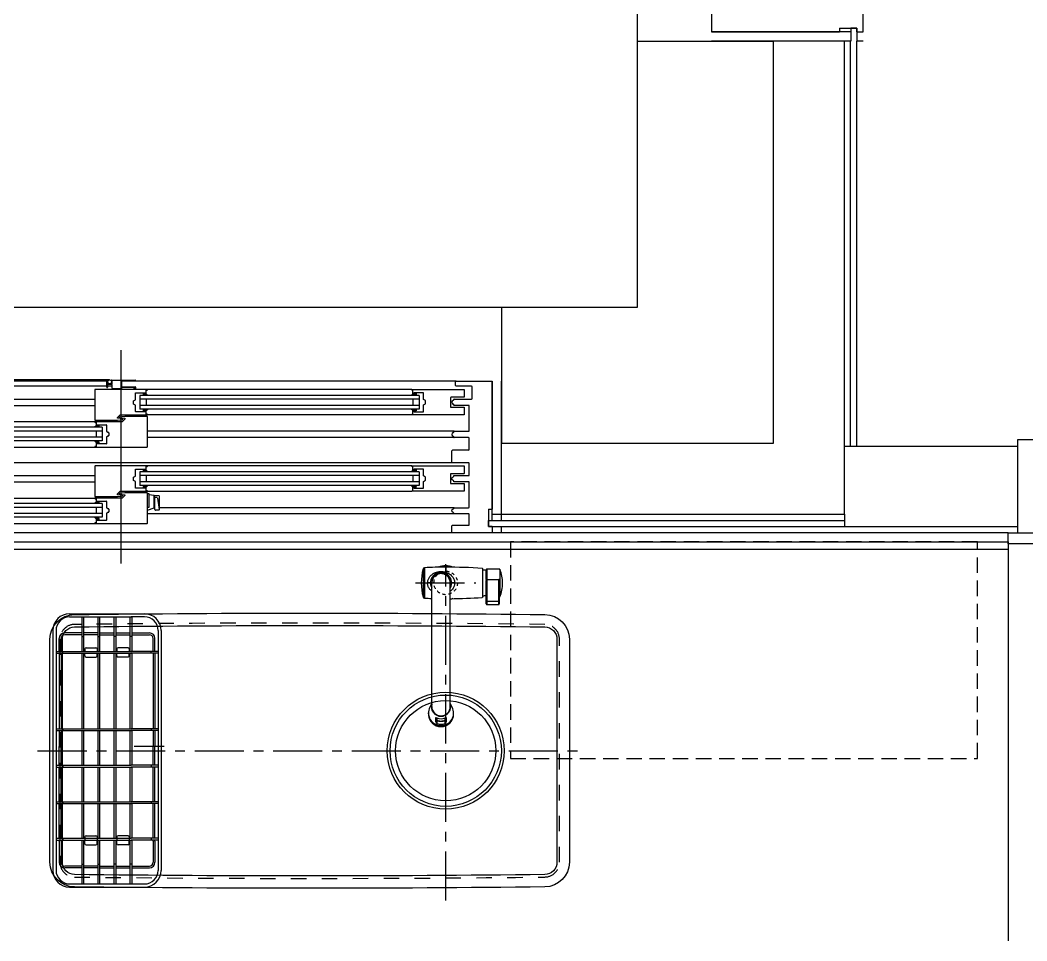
# Model space of a CAD drawing. Header units: millimetres. Extents: x -33000 to 294000, y 0 to 42408.
# Drawn here: x 97012 to 98640, y 19299 to 20788 of the extents above; entities that cross this region are included whole.
import ezdxf

# ---------------------------------------------------------------- set-up
doc = ezdxf.new("R2010")
doc.units = ezdxf.units.MM
doc.header["$LTSCALE"] = 50
for name, pattern in [('( Hidden )', [0.375, 0.25, -0.125]), ('CENTER', [50.8, 31.75, -6.35, 6.35, -6.35]), ('HIDDEN', [2, 1, -1])]:
    doc.linetypes.add(name, pattern=pattern)
doc.layers.add('arch', color=8, linetype='Continuous')

msp = doc.modelspace()

# ---------------------------------------------------------------- linework, layer by layer
at = {"layer": 'arch'}
for p, q in [((98010, 20754), (98010, 21654)), ((98130, 20827), (98130, 20769)), ((98375, 20769), (98375, 20833)), ((98355.5, 20769), (98130, 20769)), ((98130, 20769), (98337, 20769)), ((98337, 20775), (98337, 20769)), ((98337, 20775), (98365, 20775)), ((98355.5, 20775), (98355.5, 20754)), ((98365, 20775), (98355.5, 20775)), ((98365, 20775), (98365, 20754)), ((98365, 20769), (98365, 20775)), ((98365, 20769), (98375, 20769)), ((98010, 20324), (98010, 20754)), ((98010, 20754), (98230, 20754)), ((98355.5, 20754), (98130, 20754)), ((98230, 20104), (98230, 20754)), ((98345, 19989), (98345, 20754)), ((98355, 20099), (98355, 20754)), ((98365, 20099), (98365, 20754)), ((98375, 20754), (98365, 20754)), ((96560, 20324), (97790, 20324)), ((97790, 20324), (98010, 20324)), ((97790, 20324), (97790, 20104)), ((97175, 19909), (97175, 20254)), ((97156.5, 20206), (96653, 20206)), ((97151.9, 20204), (96657.5, 20204)), ((97151.9, 20196), (96657.5, 20196)), ((97151.9, 20194.4), (97151.9, 20204.9)), ((97152.9, 20205.9), (97153.4, 20205.9)), ((97153.4, 20204.9), (97152.9, 20204.9)), ((97152.9, 20204.9), (97152.9, 20200.4)), ((97152.9, 20198.4), (97152.9, 20194.4)), ((97160.4, 20196), (97152.9, 20196)), ((97153.4, 20199.9), (97159.9, 20199.9)), ((97159.9, 20198.9), (97153.4, 20198.9)), ((97159.4, 20205.9), (97197.9, 20205.9)), ((97160.4, 20204.9), (97159.4, 20204.9)), ((97160.4, 20200.4), (97160.4, 20204.9)), ((97160.4, 20192.9), (97160.4, 20198.4)), ((97174.9, 20191.9), (97161.4, 20191.9)), ((97175.4, 20204.4), (97175.4, 20195.4)), ((97717, 20204), (97175.4, 20204)), ((97175.4, 20193.4), (97175.4, 20192.4)), ((97197.9, 20204.9), (97175.9, 20204.9)), ((97175.9, 20194.9), (97197.9, 20194.9)), ((97197.4, 20193.9), (97175.9, 20193.9)), ((97195.9, 20191.9), (97195.9, 20192.7)), ((97195.9, 20192.7), (97197.4, 20192.7)), ((97197.9, 20191.9), (97195.9, 20191.9)), ((97197.4, 20192.7), (97197.4, 20193.9)), ((97198.4, 20194.4), (97198.4, 20192.4)), ((97716, 20197), (97716, 20203)), ((97717, 20204), (97775, 20204)), ((97742, 20196), (97717, 20196)), ((97743, 20176), (97743, 20195)), ((97775, 19978.5), (97775, 20204)), ((97775, 20204), (97775, 19997)), ((97790, 19978.5), (97790, 20204)), ((96636.5, 20175), (97132.5, 20175)), ((97205.5, 20181), (97205.5, 20159)), ((97657, 20181), (97205.5, 20181)), ((97657, 20175), (97205.5, 20175)), ((97215.5, 20183.5), (97218.1, 20181)), ((97215.5, 20175), (97215.5, 20165)), ((97645.5, 20190.5), (97217, 20190.5)), ((97647, 20183.5), (97644.4, 20181)), ((97647, 20175), (97647, 20165)), ((97657, 20181), (97657, 20159)), ((97713.5, 20175), (97742, 20175)), ((96636.5, 20165), (97132.5, 20165)), ((97657, 20165), (97205.5, 20165)), ((97657, 20159), (97205.5, 20159)), ((97215.5, 20156.4), (97218.1, 20159)), ((97647, 20156.4), (97644.4, 20159)), ((97713, 20173.8), (97713, 20174.5)), ((97713, 20165.5), (97713, 20166.1)), ((97737, 20165), (97713.5, 20165)), ((97738, 20124), (97738, 20164)), ((97172, 20145.5), (97172, 20145.4)), ((97181, 20147), (97172.4, 20146)), ((97172.4, 20144.9), (97181, 20144)), ((97181, 20142.5), (97176.6, 20138.5)), ((97217, 20147), (97181, 20147)), ((97181, 20144), (97181, 20142.5)), ((97645.5, 20149.5), (97217, 20149.5)), ((97217.5, 20098), (97217.5, 20146.5)), ((97144.5, 20129.5), (96696.3, 20129.5)), ((97133, 20138.5), (96704.5, 20138.5)), ((97134.5, 20132), (97131.9, 20129.5)), ((97176.6, 20138.5), (97133, 20138.5)), ((97133, 20137.5), (97134.5, 20137.5)), ((97134.5, 20137.5), (97134.5, 20131)), ((97135, 20130.5), (97139.5, 20130.5)), ((97136, 20132.5), (97136, 20133.5)), ((97136, 20133.5), (97151, 20133.5)), ((97139.5, 20132), (97136.5, 20132)), ((97139.5, 20130.5), (97139.5, 20132)), ((97144.5, 20129.5), (97144.5, 20107.5)), ((97151.5, 20133), (97151.5, 20123.2)), ((97144.5, 20123.5), (96696.3, 20123.5)), ((97144.5, 20113.5), (96696.3, 20113.5)), ((97134.5, 20123.5), (97134.5, 20113.5)), ((97151.5, 20113.7), (97151.5, 20103)), ((97151.8, 20122.8), (97154.7, 20121.1)), ((97154.7, 20115.8), (97151.8, 20114.1)), ((97155, 20120.7), (97155, 20116.2)), ((97713.5, 20123), (97217.5, 20123)), ((97713.5, 20113), (97217.5, 20113)), ((97713, 20121.8), (97713, 20122.5)), ((97713, 20113.5), (97713, 20114.1)), ((97713.5, 20123), (97737, 20123)), ((97737, 20113), (97713.5, 20113)), ((97738, 20093.5), (97738, 20112)), ((97144.5, 20107.5), (96696.3, 20107.5)), ((96704.5, 20097.5), (97133, 20097.5)), ((97134.5, 20104.9), (97131.9, 20107.5)), ((97134.5, 20098.5), (97133, 20098.5)), ((97133, 20097.5), (97217, 20097.5)), ((97134.5, 20105), (97134.5, 20098.5)), ((97139.5, 20105.5), (97135, 20105.5)), ((97136, 20102.5), (97136, 20103.5)), ((97151, 20102.5), (97136, 20102.5)), ((97136.5, 20104), (97139.5, 20104)), ((97139.5, 20104), (97139.5, 20105.5)), ((97790, 20104), (98230, 20104)), ((98345, 20099), (98625, 20099)), ((98625, 20099), (98625, 19969)), ((97737, 20092.5), (97711, 20092.5)), ((97711, 20072), (96639, 20072)), ((97645.5, 20067), (97217, 20067)), ((96636.5, 20051.5), (97132.5, 20051.5)), ((97205.5, 20057.5), (97205.5, 20035.5)), ((97657, 20057.5), (97205.5, 20057.5)), ((97657, 20051.5), (97205.5, 20051.5)), ((97215.5, 20060), (97218.1, 20057.5)), ((97215.5, 20051.5), (97215.5, 20041.5)), ((97647, 20060), (97644.4, 20057.5)), ((97647, 20051.5), (97647, 20041.5)), ((97657, 20057.5), (97657, 20035.5)), ((96636.5, 20041.5), (97132.5, 20041.5)), ((97657, 20041.5), (97205.5, 20041.5)), ((97657, 20035.5), (97205.5, 20035.5)), ((97215.5, 20032.9), (97218.1, 20035.5)), ((97647, 20032.9), (97644.4, 20035.5)), ((97730, 20038), (97730, 20026.5)), ((96704.5, 20015), (97133, 20015)), ((97176.6, 20015), (97133, 20015)), ((97133, 20014), (97134.5, 20014)), ((97134.5, 20014), (97134.5, 20007.5)), ((97172, 20022), (97172, 20021.9)), ((97181, 20023.5), (97172.4, 20022.5)), ((97172.4, 20021.4), (97181, 20020.5)), ((97181, 20019), (97176.6, 20015)), ((97217, 20023.5), (97181, 20023.5)), ((97181, 20020.5), (97181, 20019)), ((97217, 20026), (97645.5, 20026)), ((97217.5, 19974.5), (97217.5, 20023)), ((97236, 20018.7), (97228.4, 20019)), ((97229.7, 20016.7), (97229.7, 20018.9)), ((97229.7, 19996.6), (97229.7, 20016.7)), ((97229.7, 20016.7), (97232, 20016.7)), ((97233.9, 20015.1), (97236.8, 19996.7)), ((97236.9, 19996.6), (97236.9, 20017.7)), ((97144.5, 20006), (96696.3, 20006)), ((97144.5, 20000), (96696.3, 20000)), ((97134.5, 20008.5), (97131.9, 20006)), ((97134.5, 20000), (97134.5, 19990)), ((97135, 20007), (97139.5, 20007)), ((97136, 20009), (97136, 20010)), ((97136, 20010), (97151, 20010)), ((97139.5, 20008.5), (97136.5, 20008.5)), ((97139.5, 20007), (97139.5, 20008.5)), ((97144.5, 20006), (97144.5, 19984)), ((97151.5, 20009.5), (97151.5, 19999.7)), ((97151.8, 19999.3), (97154.7, 19997.6)), ((97155, 19997.2), (97155, 19992.7)), ((97228.4, 19999.5), (97229.7, 19999.5)), ((97235.9, 19995.6), (97230.7, 19995.6)), ((97713.5, 19999.5), (97236.9, 19999.5)), ((97769, 19997), (97775, 19997)), ((97769, 19997), (97769, 19969)), ((97144.5, 19990), (96696.3, 19990)), ((97144.5, 19984), (96696.3, 19984)), ((97134.5, 19981.4), (97131.9, 19984)), ((97134.5, 19981.5), (97134.5, 19975)), ((97139.5, 19982), (97135, 19982)), ((97136, 19979), (97136, 19980)), ((97136.5, 19980.5), (97139.5, 19980.5)), ((97139.5, 19980.5), (97139.5, 19982)), ((97151.5, 19990.2), (97151.5, 19979.5)), ((97154.7, 19992.3), (97151.8, 19990.6)), ((97713.5, 19989.5), (97217.5, 19989.5)), ((97775, 19989), (98345, 19989)), ((98345, 19989), (98345, 19969)), ((96704.5, 19974), (97133, 19974)), ((97134.5, 19975), (97133, 19975)), ((97133, 19974), (97217, 19974)), ((97151, 19979), (97136, 19979)), ((97710, 19960), (97710, 19970)), ((97711, 19971), (97737, 19971)), ((97769, 19978.5), (97790, 19978.5)), ((97769, 19969), (97769, 19978.5)), ((97769, 19969), (97790, 19969)), ((97775, 19969), (97769, 19969)), ((97775, 19969), (97775, 19959)), ((97790, 19979), (98345, 19979)), ((97790, 19969), (98345, 19969)), ((97790, 19959), (97790, 19969)), ((98345, 19969), (98625, 19969)), ((98610, 19959), (95810, 19959)), ((97711, 19959), (96639, 19959)), ((97775, 19959), (97711, 19959)), ((98610, 19944), (98610, 19959)), ((95810, 19944), (98610, 19944)), ((95822.1, 19944), (98610, 19944)), ((98610, 19932), (95822.1, 19932)), ((98610, 19944), (98610, 19932)), ((98610, 19944), (98610, 19299)), ((97091.8, 19828), (97191.3, 19828)), ((97091.8, 19823), (97191.3, 19823)), ((97096.4, 19828), (97212.8, 19828)), ((97111.8, 19767), (97111.8, 19823)), ((97114.8, 19767), (97114.8, 19823)), ((97137.8, 19767), (97137.8, 19823)), ((97140.8, 19767), (97140.8, 19823)), ((97163.8, 19767), (97163.8, 19823)), ((97166.8, 19767), (97166.8, 19823)), ((97189.8, 19767), (97189.8, 19823)), ((97212.8, 19823), (97191.3, 19823)), ((97192.8, 19767), (97192.8, 19823)), ((97064.8, 19801), (97064.8, 19413)), ((97069.8, 19801), (97069.8, 19413)), ((97234.8, 19801), (97234.8, 19413)), ((97239.8, 19801), (97239.8, 19413)), ((97074.8, 19767), (97074.8, 19788)), ((97077.8, 19767), (97077.8, 19788)), ((97111.8, 19797), (97083.8, 19797)), ((97111.8, 19794), (97083.8, 19794)), ((97111.8, 19791), (97114.8, 19791)), ((97137.8, 19797), (97114.8, 19797)), ((97137.8, 19794), (97114.8, 19794)), ((97137.8, 19791), (97140.8, 19791)), ((97140.8, 19797), (97163.8, 19797)), ((97140.8, 19794), (97163.8, 19794)), ((97166.8, 19791), (97163.8, 19791)), ((97166.8, 19797), (97189.8, 19797)), ((97166.8, 19794), (97189.8, 19794)), ((97192.8, 19791), (97189.8, 19791)), ((97192.8, 19797), (97220.8, 19797)), ((97192.8, 19794), (97220.8, 19794)), ((97226.8, 19767), (97226.8, 19788)), ((97229.8, 19767), (97229.8, 19788)), ((97116.3, 19771), (97116.3, 19767)), ((97118.3, 19773), (97134.3, 19773)), ((97136.3, 19771), (97136.3, 19767)), ((97168.3, 19771), (97168.3, 19767)), ((97186.3, 19773), (97170.3, 19773)), ((97188.3, 19771), (97188.3, 19767)), ((97069.8, 19767), (97191.3, 19767)), ((97069.8, 19764), (97191.3, 19764)), ((97074.8, 19764), (97074.8, 19642)), ((97077.8, 19764), (97077.8, 19642)), ((97080.8, 19764), (97080.8, 19767)), ((97111.8, 19642), (97111.8, 19764)), ((97114.8, 19642), (97114.8, 19764)), ((97116.3, 19760), (97116.3, 19764)), ((97118.3, 19758), (97134.3, 19758)), ((97136.3, 19760), (97136.3, 19764)), ((97137.8, 19642), (97137.8, 19764)), ((97140.8, 19642), (97140.8, 19764)), ((97163.8, 19642), (97163.8, 19764)), ((97166.8, 19642), (97166.8, 19764)), ((97168.3, 19760), (97168.3, 19764)), ((97186.3, 19758), (97170.3, 19758)), ((97188.3, 19760), (97188.3, 19764)), ((97189.8, 19642), (97189.8, 19764)), ((97234.8, 19767), (97191.3, 19767)), ((97234.8, 19764), (97191.3, 19764)), ((97192.8, 19642), (97192.8, 19764)), ((97223.8, 19764), (97223.8, 19767)), ((97226.8, 19764), (97226.8, 19642)), ((97229.8, 19764), (97229.8, 19642)), ((97069.8, 19642), (97191.3, 19642)), ((97069.8, 19639), (97191.3, 19639)), ((97074.8, 19639), (97074.8, 19613.5)), ((97077.8, 19639), (97077.8, 19613.5)), ((97080.8, 19642), (97080.8, 19639)), ((97111.8, 19583), (97111.8, 19639)), ((97114.8, 19583), (97114.8, 19639)), ((97137.8, 19583), (97137.8, 19639)), ((97140.8, 19583), (97140.8, 19639)), ((97163.8, 19583), (97163.8, 19639)), ((97166.8, 19583), (97166.8, 19639)), ((97189.8, 19583), (97189.8, 19639)), ((97234.8, 19642), (97191.3, 19642)), ((97234.8, 19639), (97191.3, 19639)), ((97192.8, 19583), (97192.8, 19639)), ((97223.8, 19642), (97223.8, 19639)), ((97226.8, 19639), (97226.8, 19613.5)), ((97229.8, 19639), (97229.8, 19613.5)), ((97074.8, 19583), (97074.8, 19613.5)), ((97077.8, 19583), (97077.8, 19613.5)), ((97244.4, 19613.5), (97195.9, 19613.5)), ((97226.8, 19583), (97226.8, 19613.5)), ((97229.8, 19583), (97229.8, 19613.5)), ((97069.8, 19583), (97191.3, 19583)), ((97069.8, 19580), (97191.3, 19580)), ((97074.8, 19524), (97074.8, 19580)), ((97077.8, 19524), (97077.8, 19580)), ((97080.8, 19583), (97080.8, 19580)), ((97111.8, 19524), (97111.8, 19580)), ((97114.8, 19524), (97114.8, 19580)), ((97137.8, 19524), (97137.8, 19580)), ((97140.8, 19524), (97140.8, 19580)), ((97163.8, 19524), (97163.8, 19580)), ((97166.8, 19524), (97166.8, 19580)), ((97189.8, 19524), (97189.8, 19580)), ((97234.8, 19583), (97191.3, 19583)), ((97234.8, 19580), (97191.3, 19580)), ((97192.8, 19524), (97192.8, 19580)), ((97223.8, 19583), (97223.8, 19580)), ((97226.8, 19524), (97226.8, 19580)), ((97229.8, 19524), (97229.8, 19580)), ((97069.8, 19524), (97191.3, 19524)), ((97080.8, 19524), (97080.8, 19521)), ((97234.8, 19524), (97191.3, 19524)), ((97223.8, 19524), (97223.8, 19521)), ((97069.8, 19521), (97191.3, 19521)), ((97074.8, 19465), (97074.8, 19521)), ((97077.8, 19465), (97077.8, 19521)), ((97111.8, 19465), (97111.8, 19521)), ((97114.8, 19465), (97114.8, 19521)), ((97137.8, 19465), (97137.8, 19521)), ((97140.8, 19465), (97140.8, 19521)), ((97163.8, 19465), (97163.8, 19521)), ((97166.8, 19465), (97166.8, 19521)), ((97189.8, 19465), (97189.8, 19521)), ((97234.8, 19521), (97191.3, 19521)), ((97192.8, 19465), (97192.8, 19521)), ((97226.8, 19465), (97226.8, 19521)), ((97229.8, 19465), (97229.8, 19521)), ((97069.8, 19465), (97191.3, 19465)), ((97069.8, 19462), (97191.3, 19462)), ((97074.8, 19460), (97074.8, 19462)), ((97074.8, 19460), (97074.8, 19426)), ((97077.8, 19460), (97077.8, 19462)), ((97077.8, 19460), (97077.8, 19426)), ((97080.8, 19465), (97080.8, 19462)), ((97111.8, 19391), (97111.8, 19462)), ((97114.8, 19391), (97114.8, 19462)), ((97116.3, 19467), (97116.3, 19463)), ((97116.3, 19456), (97116.3, 19460)), ((97118.3, 19469), (97134.3, 19469)), ((97136.3, 19467), (97136.3, 19463)), ((97136.3, 19456), (97136.3, 19460)), ((97137.8, 19391), (97137.8, 19462)), ((97140.8, 19391), (97140.8, 19462)), ((97163.8, 19391), (97163.8, 19462)), ((97166.8, 19391), (97166.8, 19462)), ((97168.3, 19467), (97168.3, 19463)), ((97168.3, 19456), (97168.3, 19460)), ((97186.3, 19469), (97170.3, 19469)), ((97188.3, 19467), (97188.3, 19463)), ((97188.3, 19456), (97188.3, 19460)), ((97189.8, 19391), (97189.8, 19462)), ((97234.8, 19465), (97191.3, 19465)), ((97234.8, 19462), (97191.3, 19462)), ((97192.8, 19391), (97192.8, 19462)), ((97223.8, 19465), (97223.8, 19462)), ((97226.8, 19460), (97226.8, 19462)), ((97226.8, 19460), (97226.8, 19426)), ((97229.8, 19460), (97229.8, 19462)), ((97229.8, 19460), (97229.8, 19426)), ((97118.3, 19454), (97134.3, 19454)), ((97186.3, 19454), (97170.3, 19454)), ((97111.8, 19420), (97083.8, 19420)), ((97111.8, 19417), (97083.8, 19417)), ((97111.8, 19423), (97114.8, 19423)), ((97137.8, 19420), (97114.8, 19420)), ((97137.8, 19417), (97114.8, 19417)), ((97137.8, 19423), (97140.8, 19423)), ((97140.8, 19420), (97163.8, 19420)), ((97140.8, 19417), (97163.8, 19417)), ((97166.8, 19423), (97163.8, 19423)), ((97166.8, 19420), (97189.8, 19420)), ((97166.8, 19417), (97189.8, 19417)), ((97192.8, 19423), (97189.8, 19423)), ((97192.8, 19420), (97220.8, 19420)), ((97192.8, 19417), (97220.8, 19417)), ((97091.8, 19391), (97212.8, 19391)), ((97091.8, 19386), (97212.8, 19386))]:
    msp.add_line(p, q, dxfattribs=at)
at = {"layer": 'arch', "linetype": '( Hidden )', "ltscale": 2}
for p, q in [((97804.7, 19944), (97804.7, 19594)), ((98560, 19944), (97804.7, 19944)), ((98560, 19594), (98560, 19944)), ((97804.7, 19594), (98560, 19594))]:
    msp.add_line(p, q, dxfattribs=at)
at = {"layer": 'arch', "ltscale": 1.5}
for p, q in [((97663.4, 19900.6), (97663.4, 19877.5)), ((97665.7, 19902.4), (97665.7, 19853.2)), ((97688, 19904.3), (97688.6, 19904)), ((97700, 19903.3), (97700, 19895.2)), ((97759.3, 19901.4), (97759.3, 19877.5)), ((97765.7, 19883.3), (97765.7, 19899.1)), ((97787.7, 19900.1), (97766.7, 19900.1)), ((97766.7, 19900.1), (97766.7, 19883.6)), ((97787.7, 19900.1), (97787.7, 19881.7)), ((97703.1, 19888.5), (97700, 19890.9)), ((97765.7, 19883.3), (97765.7, 19881.8)), ((97765.7, 19847.8), (97765.7, 19881.8)), ((97766.7, 19883.6), (97766.7, 19882.8)), ((97766.7, 19883.6), (97785.7, 19883.6)), ((97766.7, 19882.8), (97766.7, 19847.8)), ((97785.7, 19882.8), (97766.7, 19882.8)), ((97785.7, 19883.6), (97785.7, 19882.8)), ((97785.7, 19847.8), (97785.7, 19882.8)), ((97786.7, 19881.8), (97786.7, 19847.8)), ((97787.7, 19881.7), (97787.7, 19874)), ((97663.4, 19877.5), (97663.4, 19855.1)), ((97759.3, 19877.5), (97759.3, 19854.3)), ((97787.7, 19874), (97787.7, 19855.6)), ((97786.7, 19855.6), (97787.7, 19855.6)), ((97765.7, 19843.8), (97765.7, 19847.8)), ((97766.7, 19847.8), (97765.7, 19847.8)), ((97785.7, 19847.8), (97766.7, 19847.8)), ((97766.7, 19847.8), (97766.7, 19842.8)), ((97766.7, 19842.8), (97785.7, 19842.8)), ((97786.7, 19847.8), (97785.7, 19847.8)), ((97785.7, 19842.8), (97785.7, 19847.8)), ((97786.7, 19847.8), (97786.7, 19843.8)), ((97677.5, 19682.6), (97674.4, 19676.8)), ((97710.6, 19676.8), (97707.5, 19682.6)), ((97672, 19666.1), (97672.1, 19667.5)), ((97684.3, 19653), (97684.3, 19659.9)), ((97684.9, 19655.4), (97685.2, 19655.2)), ((97685, 19653.5), (97685, 19659.9)), ((97685.3, 19651), (97685, 19659.8)), ((97685.3, 19655.1), (97685.2, 19659.7)), ((97685.3, 19655.1), (97685.3, 19651)), ((97685.7, 19654.7), (97685.7, 19650.6)), ((97686.3, 19655), (97686.2, 19659.3)), ((97698.8, 19659.3), (97698.7, 19655)), ((97699.3, 19650.6), (97699.3, 19654.7)), ((97699.7, 19651), (97700, 19659.8)), ((97699.7, 19655.1), (97699.8, 19659.7)), ((97699.7, 19651), (97699.7, 19655.1)), ((97699.8, 19655.2), (97700, 19655.4)), ((97700.1, 19657.6), (97699.9, 19657.5)), ((97700, 19659.8), (97700, 19653.5)), ((97700.7, 19659.9), (97700.7, 19653)), ((97684.2, 19652.9), (97685.3, 19652.4))]:
    msp.add_line(p, q, dxfattribs=at)
at = {"layer": 'arch', "elevation": 0}
for points in [[(97215.5, 20183), (97215.5, 20189.5), (97217, 20189.5, 1), (97217, 20190.5), (97133, 20190.5, 0.414214), (97132.5, 20190), (97132.5, 20141.5, 0.414214), (97133, 20141), (97169, 20141), (97177.6, 20141.9, 0.382193), (97178, 20142.4), (97178, 20142.5, 0.382131), (97177.6, 20143), (97169, 20144), (97169, 20145.4), (97173.5, 20149.5), (97217, 20149.5, 0.414214), (97217.5, 20150, 0.414214), (97217, 20150.5), (97215.5, 20150.5), (97215.5, 20154), (97215, 20154.5), (97215.5, 20155), (97215.5, 20157, 0.414214), (97215, 20157.5), (97210.5, 20157.5), (97210.5, 20156), (97213.5, 20156, -0.414214), (97214, 20155.5), (97214, 20154.5), (97199, 20154.5, -0.414214), (97198.5, 20155), (97198.5, 20164.7, 0.269143), (97198.2, 20165.1), (97195.3, 20166.8, -0.269143), (97195, 20167.2), (97195, 20171.7, -0.269143), (97195.3, 20172.1), (97198.2, 20173.8, 0.269143), (97198.5, 20174.2), (97198.5, 20185, -0.414214), (97199, 20185.5), (97214, 20185.5), (97214, 20184.5, -0.414214), (97213.5, 20184), (97210.5, 20184), (97210.5, 20182.5), (97215, 20182.5, 0.414214), (97215.5, 20183)], [(97647, 20189.5), (97645.5, 20189.5, -1), (97645.5, 20190.5)], [(97647, 20150.5), (97647, 20157, -0.414214), (97647.5, 20157.5), (97652, 20157.5), (97652, 20156), (97649, 20156, 0.414214), (97648.5, 20155.5), (97648.5, 20154.5), (97663.5, 20154.5, 0.414214), (97664, 20155), (97664, 20165.2, -0.269143), (97664.3, 20165.6), (97667.2, 20167.3, 0.269143), (97667.5, 20167.7), (97667.5, 20172.2, 0.269143), (97667.2, 20172.6), (97664.3, 20174.3, -0.269143), (97664, 20174.7), (97664, 20185, 0.414214), (97663.5, 20185.5), (97648.5, 20185.5), (97648.5, 20184.5, 0.414214), (97649, 20184), (97652, 20184), (97652, 20182.5), (97647.5, 20182.5, -0.414214), (97647, 20183), (97647, 20189.5)], [(97729.5, 20178), (97708.7, 20178, 0.414214), (97707.7, 20177), (97707.7, 20163, 0.414214), (97708.7, 20162), (97729.5, 20162)], [(97729.5, 20190.5, -0.414214), (97730, 20190)], [(97730, 20190), (97730, 20178.5, -0.414214), (97729.5, 20178)], [(97729.5, 20162, -0.414214), (97730, 20161.5), (97730, 20150)], [(97645.5, 20149.5, -0.414214), (97645, 20150, -0.414214), (97645.5, 20150.5), (97647, 20150.5)], [(97730, 20150, -0.414214), (97729.5, 20149.5)], [(97737, 20072), (97711, 20072, -0.414214), (97710, 20073), (97710, 20091.5)], [(97215.5, 20059.5), (97215.5, 20066), (97217, 20066, 1), (97217, 20067), (97133, 20067, 0.414214), (97132.5, 20066.5), (97132.5, 20018, 0.414214), (97133, 20017.5), (97169, 20017.5), (97177.6, 20018.4, 0.382193), (97178, 20018.9), (97178, 20019, 0.382131), (97177.6, 20019.5), (97169, 20020.5), (97169, 20021.9), (97173.5, 20026), (97217, 20026, 0.414214), (97217.5, 20026.5, 0.414214), (97217, 20027), (97215.5, 20027), (97215.5, 20033.5)], [(97215.5, 20033.5, 0.414214), (97215, 20034), (97210.5, 20034), (97210.5, 20032.5), (97213.5, 20032.5, -0.414214), (97214, 20032), (97214, 20031), (97199, 20031, -0.414214), (97198.5, 20031.5), (97198.5, 20041.2, 0.269143), (97198.2, 20041.6), (97195.3, 20043.3, -0.269143), (97195, 20043.7), (97195, 20048.2, -0.269143), (97195.3, 20048.6), (97198.2, 20050.3, 0.269143), (97198.5, 20050.7), (97198.5, 20061.5, -0.414214), (97199, 20062), (97214, 20062), (97214, 20061, -0.414214), (97213.5, 20060.5), (97210.5, 20060.5), (97210.5, 20059), (97215, 20059, 0.414214), (97215.5, 20059.5)], [(97647, 20059.5), (97647, 20066), (97645.5, 20066, -1), (97645.5, 20067)], [(97647, 20027), (97647, 20033.5, -0.414214), (97647.5, 20034), (97652, 20034), (97652, 20032.5), (97649, 20032.5, 0.414214), (97648.5, 20032), (97648.5, 20031), (97663.5, 20031, 0.414214), (97664, 20031.5), (97664, 20041.7, -0.269143), (97664.3, 20042.1), (97667.2, 20043.8, 0.269143), (97667.5, 20044.2), (97667.5, 20048.7, 0.269143), (97667.2, 20049.1), (97664.3, 20050.8, -0.269143), (97664, 20051.2), (97664, 20061.5, 0.414214), (97663.5, 20062), (97648.5, 20062), (97648.5, 20061, 0.414214), (97649, 20060.5), (97652, 20060.5), (97652, 20059), (97647.5, 20059, -0.414214), (97647, 20059.5)], [(97737, 20041.5), (97713.5, 20041.5, -0.414214), (97713, 20042), (97713, 20042.6, 0.341999), (97712.2, 20043.6, -0.774597), (97712.2, 20049.4, 0.341999), (97713, 20050.3), (97713, 20051, -0.414214), (97713.5, 20051.5), (97737, 20051.5, 0.414214), (97738, 20052.5), (97738, 20071, 0.414214), (97737, 20072)], [(97729.5, 20067, -0.414214), (97730, 20066.5)], [(97730, 20066.5), (97730, 20055, -0.414214), (97729.5, 20054.5)], [(97729.5, 20054.5), (97708.7, 20054.5, 0.414214), (97707.7, 20053.5), (97707.7, 20039.5, 0.414214), (97708.7, 20038.5), (97729.5, 20038.5)], [(97729.5, 20038.5, -0.414214), (97730, 20038)], [(97738, 20040.5, 0.414214), (97737, 20041.5)], [(97737, 19999.5, 0.414214), (97738, 20000.5), (97738, 20040.5)], [(97729.5, 20026), (97645.5, 20026, -0.414214), (97645, 20026.5, -0.414214), (97645.5, 20027), (97647, 20027)], [(97730, 20026.5, -0.414214), (97729.5, 20026)], [(97737, 19989.5), (97713.5, 19989.5, -0.414214), (97713, 19990), (97713, 19990.6, 0.341999), (97712.2, 19991.6, -0.774597), (97712.2, 19997.4, 0.341999), (97713, 19998.3), (97713, 19999, -0.414214), (97713.5, 19999.5), (97737, 19999.5)], [(97738, 19972), (97738, 19988.5, 0.414214), (97737, 19989.5)]]:
    msp.add_lwpolyline(points, format="xyb", dxfattribs=at)
for points in [[(97645.5, 20190.5), (97729.5, 20190.5)], [(97729.5, 20149.5), (97645.5, 20149.5)], [(97645.5, 20067), (97729.5, 20067)], [(97217.5, 20022.5), (97220.1, 20022.5), (97220.1, 19999.8), (97217.5, 19999.8)], [(97217.5, 19995.5), (97228.4, 19999.5), (97228.4, 20019), (97220.1, 20020.3)]]:
    msp.add_lwpolyline(points, dxfattribs=at)
at = {"layer": 'arch', "linetype": 'Continuous', "ltscale": 4, "elevation": 0}
for points in [[(98625, 20109), (98625, 19959), (98655, 19959), (98655, 20109)], [(98610, 19959), (98668, 19959), (98668, 19941), (98610, 19941)]]:
    msp.add_lwpolyline(points, close=True, dxfattribs=at)
at = {"layer": 'arch', "linetype": 'CENTER', "ltscale": 0.05, "elevation": 0}
for points in [[(97700, 19364.3), (97700, 19908.3)], [(97651, 19877.8), (97749, 19877.8)], [(97040, 19606.5), (97920, 19606.5)]]:
    msp.add_lwpolyline(points, dxfattribs=at)
at = {"layer": 'arch', "ltscale": 1.5, "elevation": 0, "flags": 128}
for points in [[(97678.3, 19882.7), (97677.9, 19881.2), (97677.8, 19881)], [(97696.4, 19892.4), (97694.4, 19892.6), (97692.5, 19892.9)], [(97700, 19890.9), (97698.2, 19891.6), (97696.4, 19892.4)], [(97701.2, 19890), (97699.7, 19891), (97698.1, 19891.8)], [(97704.3, 19887), (97703.3, 19888.2), (97702, 19889.4)], [(97705.5, 19885.4), (97704.3, 19886.9), (97703.1, 19888.5)], [(97706.5, 19883.1), (97705.9, 19884.5), (97705, 19886.1)], [(97707, 19881.8), (97706.2, 19883.6), (97705.5, 19885.4)], [(97707.5, 19877.8), (97707.3, 19880.1), (97706.9, 19882.1)], [(97707.5, 19877.9), (97707.2, 19879.8), (97707, 19881.8)], [(97707.2, 19874.7), (97707.3, 19875.5), (97707.5, 19877.8)], [(97711.7, 19852.4), (97709.2, 19851.4), (97707.5, 19850.9)]]:
    msp.add_lwpolyline(points, dxfattribs=at)
at = {"layer": 'arch', "elevation": 0}
for points in [[(97900, 19786.7), (97900, 19426.2, -0.410738), (97860.5, 19386.2, -0.005941), (97099.5, 19386.2, -0.410738), (97060, 19426.2), (97060, 19786.7, -0.410738), (97099.5, 19826.7, -0.005941), (97860.5, 19826.7, -0.410738)], [(97880, 19786.7), (97880, 19426.2, -0.410738), (97860.2, 19406.2, -0.005941), (97099.8, 19406.2, -0.410738), (97080, 19426.2), (97080, 19786.7, -0.410738), (97099.8, 19806.7, -0.005941), (97860.2, 19806.7, -0.410738)]]:
    msp.add_lwpolyline(points, format="xyb", close=True, dxfattribs=at)
at = {"layer": 'arch', "linetype": 'HIDDEN', "ltscale": 0.5, "elevation": 0}
msp.add_lwpolyline([(97076, 19786.7), (97076, 19426.2, 0.410738), (97099.7, 19402.2, 0.005941), (97860.3, 19402.2, 0.410738), (97884, 19426.2), (97884, 19786.7, 0.410738), (97860.3, 19810.7, 0.005941), (97099.7, 19810.7, 0.410738)], format="xyb", close=True, dxfattribs=at)
at = {"layer": 'arch'}
for centre, radius in [((97156.5, 20203), 3), ((97700, 19606.5), 94.5), ((97700, 19606.5), 90), ((97700, 19606.5), 81)]:
    msp.add_circle(centre, radius, dxfattribs=at)
at = {"layer": 'arch', "linetype": 'HIDDEN', "ltscale": 0.1}
msp.add_circle((97700, 19877.8), 19, dxfattribs=at)
at = {"layer": 'arch'}
for centre, radius, start, end in [((97152.9, 20204.9), 1, 90, 180), ((97152.4, 20194.4), 0.5, 180, 0), ((97153.4, 20200.4), 0.5, 180, 270), ((97153.4, 20198.4), 0.5, 90, 180), ((97153.4, 20205.4), 0.5, 270, 90), ((97159.4, 20205.4), 0.5, 90, 270), ((97159.9, 20200.4), 0.5, 270, 0), ((97159.9, 20198.4), 0.5, 0, 90), ((97161.4, 20192.9), 1, 180, 270), ((97174.9, 20192.4), 0.5, 270, 0), ((97175.9, 20204.4), 0.5, 90, 180), ((97175.9, 20195.4), 0.5, 180, 270), ((97175.9, 20193.4), 0.5, 90, 180), ((97197.9, 20205.4), 0.5, 270, 90), ((97197.9, 20194.4), 0.5, 0, 90), ((97197.9, 20192.4), 0.5, 270, 0), ((97717, 20203), 1, 90, 180), ((97717, 20197), 1, 180, 270), ((97742, 20195), 1, 0, 90), ((97713.5, 20174.5), 0.5, 90, 180), ((97742, 20176), 1, 270, 0), ((97713, 20170), 3, 104.4775, 255.5225), ((97712, 20173.8), 1, 284.4775, 0), ((97712, 20166.1), 1, 0, 75.5225), ((97713.5, 20165.5), 0.5, 180, 270), ((97737, 20164), 1, 0, 90), ((97172.5, 20145.5), 0.5, 96.334, 180), ((97172.5, 20145.4), 0.5, 180, 263.6536), ((97217, 20146.5), 0.5, 0, 90), ((97133, 20138), 0.5, 90, 270), ((97135, 20131), 0.5, 180, 270), ((97136.5, 20132.5), 0.5, 180, 270), ((97151, 20133), 0.5, 0, 90), ((97152, 20123.2), 0.5, 180, 240.2551), ((97152, 20113.7), 0.5, 119.7449, 180), ((97154.5, 20120.7), 0.5, 0, 60.2551), ((97154.5, 20116.2), 0.5, 299.7449, 360), ((97713, 20118), 3, 104.4775, 255.5225), ((97712, 20121.8), 1, 284.4775, 0), ((97712, 20114.1), 1, 0, 75.5225), ((97713.5, 20122.5), 0.5, 89.9997, 180), ((97713.5, 20113.5), 0.5, 180, 270), ((97737, 20124), 1, 270, 0), ((97737, 20112), 1, 0, 90), ((97133, 20098), 0.5, 90, 270), ((97135, 20105), 0.5, 90, 180), ((97136.5, 20103.5), 0.5, 90, 180), ((97151, 20103), 0.5, 270, 0), ((97217, 20098), 0.5, 270, 0), ((97737, 20093.5), 1, 270, 0), ((97711, 20091.5), 1, 90, 180), ((97133, 20014.5), 0.5, 90, 270), ((97172.5, 20022), 0.5, 96.334, 180), ((97172.5, 20021.9), 0.5, 180, 263.6536), ((97217, 20023), 0.5, 0, 90), ((97232, 20014.8), 1.88, 11.1199, 90), ((97235.9, 20017.7), 1, 0, 87.7225), ((97135, 20007.5), 0.5, 180, 270), ((97136.5, 20009), 0.5, 180, 270), ((97151, 20009.5), 0.5, 0, 90), ((97152, 19999.7), 0.5, 180, 240.2551), ((97154.5, 19997.2), 0.5, 0, 60.2551), ((97230.7, 19996.6), 1, 179.9142, 270), ((97235.8, 19996.6), 1, 270, 8.9365), ((97235.9, 19996.6), 1, 270, 0), ((97135, 19981.5), 0.5, 90, 180), ((97136.5, 19980), 0.5, 90, 180), ((97151, 19979.5), 0.5, 270, 0), ((97152, 19990.2), 0.5, 119.7449, 180), ((97154.5, 19992.7), 0.5, 299.7449, 360), ((97133, 19974.5), 0.5, 90, 270), ((97217, 19974.5), 0.5, 270, 0), ((97711, 19970), 1, 90, 180), ((97737, 19972), 1, 270, 0), ((97711, 19960), 1, 180, 270), ((97091.8, 19801), 27, 90, 180), ((97091.8, 19801), 22, 90, 180), ((97212.8, 19801), 27, 0, 90), ((97212.8, 19801), 22, 0, 90), ((97083.8, 19788), 9, 90, 180), ((97083.8, 19788), 6, 90, 180), ((97220.8, 19788), 9, 0, 90), ((97220.8, 19788), 6, 0, 90), ((97118.3, 19771), 2, 90, 180), ((97134.3, 19771), 2, 0, 90), ((97170.3, 19771), 2, 90, 180), ((97186.3, 19771), 2, 0, 90), ((97118.3, 19760), 2, 180, 270), ((97134.3, 19760), 2, 270, 0), ((97170.3, 19760), 2, 180, 270), ((97186.3, 19760), 2, 270, 0), ((97118.3, 19467), 2, 90, 180), ((97134.3, 19467), 2, 0, 90), ((97170.3, 19467), 2, 90, 180), ((97186.3, 19467), 2, 0, 90), ((97118.3, 19456), 2, 180, 270), ((97134.3, 19456), 2, 270, 0), ((97170.3, 19456), 2, 180, 270), ((97186.3, 19456), 2, 270, 0), ((97083.8, 19426), 9, 180, 270), ((97083.8, 19426), 6, 180, 270), ((97220.8, 19426), 6, 270, 0), ((97220.8, 19426), 9, 270, 0), ((97091.8, 19413), 27, 180, 270), ((97091.8, 19413), 22, 180, 270), ((97212.8, 19413), 27, 270, 0), ((97212.8, 19413), 22, 270, 0)]:
    msp.add_arc(centre, radius, start, end, dxfattribs=at)
at = {"layer": 'arch', "ltscale": 1.5}
for centre, radius, start, end in [((97750.5, 19877.8), 90, 165.3716, 194.6284), ((97665.8, 19899.9), 2.5, 93.0245, 165.3716), ((97700, 19253.3), 650, 90, 93.0245), ((97700, 19877.8), 28, 65.2285, 114.921), ((97700, 19877.8), 26.5, 73.9754, 106.1178), ((97700, 19002.3), 901, 86.2293, 90), ((97759.2, 19900.6), 0.8, 0, 86.2293), ((97755.1, 19849.1), 50, 77.7256, 84.3418), ((97766.7, 19899.1), 1, 89.9996, 179.9995), ((97733.6, 19877.5), 58.5, 0, 22.3722), ((97692.5, 19877.8), 17.1, 332.6837, 180), ((97692.5, 19877.8), 15, 126.1839, 154.2898), ((97692.5, 19877.8), 15, 90, 121.7144), ((97766.5, 19882.4), 1.19, 78.6478, 130.2929), ((97766.7, 19881.8), 1, 90, 180), ((97785.7, 19881.8), 1, 0, 90), ((97787.5, 19883.2), 1.6, 241.759, 278.7175), ((97692.5, 19877.8), 17.1, 180, 207.5794), ((97787.5, 19872.4), 1.6, 81.2825, 118.241), ((97733.6, 19877.5), 58.5, 337.6278, 0), ((97665.8, 19855.7), 2.5, 194.6284, 266.9755), ((97700, 20502.3), 650, 266.9755, 268.0159), ((97700, 20753.3), 901, 270.4771, 273.7707), ((97759.2, 19855.1), 0.8, 273.7707, 0), ((97755.1, 19906.6), 50, 275.6582, 282.4), ((97766.7, 19843.8), 1, 180, 270), ((97785.7, 19843.8), 1, 270, 0), ((97692.4, 19667.4), 20.2, 152.3012, 270.4096), ((97692.4, 19677.7), 15.5, 165.4814, 270.3315), ((97692.5, 19677.9), 15, 180.382, 359.618), ((97692.6, 19677.7), 15.5, 269.6696, 14.1198), ((97692.6, 19667.4), 20.2, 269.5904, 27.6987), ((97692.5, 19666.2), 20.4, 180.3406, 3.6461), ((97692.5, 19666.2), 20.4, 180.392, 359.608), ((97692.5, 19665.8), 20.4, 182.671, 357.329), ((97685.8, 19655.1), 0.496, 182.1461, 249.2228), ((97692.5, 19675.1), 17, 246.8492, 293.1508), ((97739.3, 19636.1), 56.2, 160.3273, 160.8373), ((97645.7, 19636.1), 56.2, 19.163, 19.6732), ((97699.2, 19655.1), 0.496, 290.7773, 357.8542), ((97684.5, 19653.5), 0.499, 244.4601, 359.1066), ((97685.8, 19651.1), 0.496, 182.149, 249.2199), ((97699.2, 19651.1), 0.496, 290.7801, 357.8513), ((97700.5, 19653.5), 0.499, 180.8936, 295.5399)]:
    msp.add_arc(centre, radius, start, end, dxfattribs=at)
for points, knots in [([(97760, 19877.8), (97760, 19879.2), (97760, 19882.1), (97760, 19886.3), (97760, 19890.4), (97760, 19894), (97760, 19896.5), (97760, 19898.1), (97760, 19899.3), (97760, 19900.4), (97760, 19900.5), (97760, 19900.6)], [0, 0, 0, 0, 0.116497, 0.239972, 0.36858, 0.499917, 0.631255, 0.695634, 0.760028, 0.883503, 1, 1, 1, 1]), ([(97670.7, 19877.8), (97670.8, 19879.2), (97670.9, 19881.4), (97672, 19884.1), (97673, 19886.2), (97674.5, 19888.3), (97676.4, 19890.3), (97678.6, 19892.1), (97680.7, 19893.4), (97682.7, 19894.3), (97684.4, 19894.9), (97686.3, 19895.5), (97688.5, 19896), (97690.8, 19896.2), (97693, 19896.3), (97695.3, 19896.2), (97697.6, 19895.8), (97699.2, 19895.4), (97700, 19895.2)], [0, 0, 0, 0, 0.104654, 0.1588, 0.219811, 0.285748, 0.357212, 0.432528, 0.508778, 0.556466, 0.603038, 0.648789, 0.708577, 0.767063, 0.821628, 0.876535, 0.93507, 1, 1, 1, 1]), ([(97675.9, 19877.8), (97676, 19878.8), (97676.1, 19880.9), (97677, 19884), (97678.6, 19887), (97680.7, 19889.6), (97683.4, 19891.8), (97686.3, 19893.3), (97689.4, 19894.2), (97692.5, 19894.5), (97695.6, 19894.2), (97698.7, 19893.3), (97701.6, 19891.8), (97704.3, 19889.6), (97706.4, 19887), (97708, 19884), (97708.9, 19880.9), (97709, 19878.8), (97709, 19877.8)], [0, 0, 0, 0, 0.058258, 0.1200057, 0.1843204, 0.25, 0.3156796, 0.3799943, 0.441742, 0.5, 0.558258, 0.6200056, 0.6843204, 0.75, 0.8156796, 0.8799943, 0.941742, 1, 1, 1, 1]), ([(97678, 19881.7), (97677.9, 19881), (97677.8, 19879.8), (97677.6, 19878.5), (97677.5, 19877.8)], [0, 0, 0, 0, 0.500004, 1, 1, 1, 1]), ([(97679.5, 19885.3), (97679.4, 19885), (97679.2, 19884.6), (97679, 19884.1), (97678.9, 19883.7), (97678.7, 19883.4), (97678.6, 19883), (97678.3, 19882.4), (97678.1, 19882), (97678, 19881.7)], [0, 0, 0, 0, 0.258738, 0.36777, 0.418985, 0.471036, 0.583824, 0.711878, 1, 1, 1, 1]), ([(97685, 19890.8), (97684.5, 19890.4), (97683.4, 19889.6), (97682.4, 19888.8), (97681.9, 19888.4)], [0, 0, 0, 0, 0.5002251, 1, 1, 1, 1]), ([(97698.3, 19893.9), (97698.4, 19893.8), (97698.6, 19893.8), (97699, 19894), (97699.5, 19894.5), (97699.8, 19894.9), (97700, 19895.2)], [0, 0, 0, 0, 0.233552, 0.481549, 0.739099, 1, 1, 1, 1]), ([(97700, 19895.2), (97700.7, 19894.9), (97702.2, 19894.4), (97704.2, 19893.5), (97706.6, 19892.1), (97709, 19890.2), (97711.1, 19887.8), (97712.7, 19885.3), (97713.7, 19882.7), (97714.4, 19880.3), (97714.4, 19878.6), (97714.5, 19877.8)], [0, 0, 0, 0, 0.094295, 0.188159, 0.290296, 0.437335, 0.573663, 0.696085, 0.805279, 0.905105, 1, 1, 1, 1]), ([(97787.7, 19881.7), (97787.7, 19881.8), (97787.7, 19882.2), (97787.4, 19882.7), (97786.9, 19883.2), (97786.4, 19883.5), (97785.9, 19883.6), (97785.7, 19883.6)], [0, 0, 0, 0, 0.1540213, 0.3679035, 0.5784676, 0.7882413, 1, 1, 1, 1]), ([(97675.4, 19877.8), (97675.4, 19877.8), (97675.2, 19877.8), (97674.1, 19877.8), (97672.5, 19877.8), (97671.3, 19877.8), (97670.7, 19877.8)], [0, 0, 0, 0, 0.240682, 0.5, 0.759318, 1, 1, 1, 1]), ([(97677.5, 19864.5), (97677.1, 19864.8), (97676, 19865.7), (97674.5, 19867.3), (97673, 19869.4), (97671.9, 19871.5), (97671.2, 19873.6), (97670.8, 19875.7), (97670.7, 19877.1), (97670.7, 19877.8)], [0, 0, 0, 0, 0.097418, 0.27945, 0.443959, 0.597989, 0.734728, 0.869485, 1, 1, 1, 1]), ([(97677.5, 19871), (97677.4, 19871.2), (97676.7, 19872.4), (97676.1, 19874.8), (97676, 19876.8), (97675.9, 19877.8)], [0, 0, 0, 0, 0.1192541, 0.5724327, 1, 1, 1, 1]), ([(97677.5, 19677.8), (97677.5, 19678.2), (97677.5, 19678.9), (97677.5, 19680.2), (97677.5, 19680.6), (97677.5, 19683.8), (97677.5, 19686.3), (97677.5, 19688.9), (97677.5, 19690.7), (97677.5, 19695), (97677.5, 19698.7), (97677.5, 19702.8), (97677.5, 19706.2), (97677.5, 19711.5), (97677.5, 19716.5), (97677.5, 19721.6), (97677.5, 19726.2), (97677.5, 19731.4), (97677.5, 19736.3), (97677.5, 19741.2), (97677.5, 19746.2), (97677.5, 19751), (97677.5, 19756.3), (97677.5, 19761.6), (97677.5, 19767.4), (97677.5, 19773.5), (97677.5, 19780.2), (97677.5, 19786.8), (97677.5, 19793.5), (97677.5, 19799.9), (97677.5, 19806.1), (97677.5, 19811.6), (97677.5, 19817.3), (97677.5, 19822.9), (97677.5, 19828.7), (97677.5, 19833.2), (97677.5, 19838), (97677.5, 19842.5), (97677.5, 19847.2), (97677.5, 19850.8), (97677.5, 19854.1), (97677.5, 19857.6), (97677.5, 19861), (97677.5, 19864.9), (97677.5, 19866.7), (97677.5, 19869.1), (97677.5, 19871.3), (97677.5, 19874), (97677.5, 19875), (97677.5, 19875.7), (97677.5, 19876.6), (97677.5, 19878.2), (97677.5, 19877.7), (97677.5, 19877.8), (97677.5, 19877.8)], [0, 0, 0, 0, 0.0254279, 0.0506647, 0.0755124, 0.0997149, 0.1184952, 0.1371574, 0.1558424, 0.1745825, 0.1937654, 0.212968, 0.2321801, 0.2512921, 0.2704805, 0.2896634, 0.3088482, 0.3247544, 0.3407804, 0.3568054, 0.3728318, 0.3888612, 0.4048049, 0.4208316, 0.4368565, 0.4570037, 0.4769826, 0.4971316, 0.5172763, 0.5374228, 0.5555773, 0.5738942, 0.5922085, 0.6105237, 0.6287651, 0.6470837, 0.6653965, 0.6821849, 0.6989782, 0.7156358, 0.7324326, 0.7492246, 0.7660107, 0.7839162, 0.8018204, 0.8197101, 0.8376392, 0.8556648, 0.8736487, 0.891815, 0.9101241, 0.9395273, 0.9696787, 1, 1, 1, 1]), ([(97707.5, 19677.8), (97707.5, 19678.2), (97707.5, 19678.9), (97707.5, 19680.1), (97707.5, 19680.6), (97707.5, 19683.8), (97707.5, 19686.3), (97707.5, 19688.8), (97707.5, 19690.8), (97707.5, 19695), (97707.5, 19698.7), (97707.5, 19702.7), (97707.5, 19706.3), (97707.5, 19711.4), (97707.5, 19716.4), (97707.5, 19721.6), (97707.5, 19726.2), (97707.5, 19731.4), (97707.5, 19736.3), (97707.5, 19741.2), (97707.5, 19746.2), (97707.5, 19751), (97707.5, 19756.3), (97707.5, 19761.6), (97707.5, 19767.4), (97707.5, 19773.5), (97707.5, 19780.2), (97707.5, 19786.9), (97707.5, 19793.5), (97707.5, 19800), (97707.5, 19806.1), (97707.5, 19811.7), (97707.5, 19817.3), (97707.5, 19822.9), (97707.5, 19828.7), (97707.5, 19833.3), (97707.5, 19838.4), (97707.5, 19843.4), (97707.5, 19849.1), (97707.5, 19852.8), (97707.5, 19857), (97707.5, 19860.8), (97707.5, 19864.9), (97707.5, 19866.8), (97707.5, 19869.2), (97707.5, 19871.4), (97707.5, 19874), (97707.5, 19875), (97707.5, 19875.8), (97707.5, 19876.7), (97707.5, 19878.2), (97707.5, 19877.7), (97707.5, 19877.9), (97707.5, 19877.9), (97707.5, 19877.9), (97707.5, 19877.9)], [0, 0, 0, 0, 0.023735, 0.047288, 0.070469, 0.093038, 0.110531, 0.127943, 0.145438, 0.162996, 0.180907, 0.198801, 0.216689, 0.234513, 0.252419, 0.270331, 0.288241, 0.303102, 0.318059, 0.333017, 0.347975, 0.36293, 0.377816, 0.392774, 0.407732, 0.426537, 0.445201, 0.464001, 0.482806, 0.501608, 0.518569, 0.535661, 0.552756, 0.56985, 0.58688, 0.603975, 0.62107, 0.639876, 0.658646, 0.67744, 0.696239, 0.715043, 0.731781, 0.748497, 0.765177, 0.781893, 0.798723, 0.815516, 0.832308, 0.849243, 0.87701, 0.906046, 0.935057, 0.964042, 1, 1, 1, 1]), ([(97709, 19877.8), (97709, 19876.8), (97708.9, 19874.8), (97708.3, 19872.4), (97707.6, 19871.2), (97707.5, 19871)], [0, 0, 0, 0, 0.4275673, 0.8807457, 1, 1, 1, 1]), ([(97714.5, 19877.8), (97714.4, 19877), (97714.3, 19875.3), (97713.7, 19872.8), (97712.6, 19870.3), (97711, 19867.8), (97709.3, 19865.8), (97708, 19864.8), (97707.5, 19864.4)], [0, 0, 0, 0, 0.15392, 0.312558, 0.482528, 0.671962, 0.882484, 1, 1, 1, 1]), ([(97714.5, 19877.8), (97713.8, 19877.8), (97712.9, 19877.8), (97711.7, 19877.8), (97711, 19877.8), (97710.3, 19877.8), (97709.7, 19877.8), (97709.6, 19877.8), (97709.5, 19877.8)], [0, 0, 0, 0, 0.239677, 0.368502, 0.5, 0.631498, 0.760323, 1, 1, 1, 1]), ([(97760, 19855.1), (97760, 19855.2), (97760, 19855.3), (97760, 19856.6), (97760, 19858.7), (97760, 19861.6), (97760, 19864.7), (97760, 19867.3), (97760, 19870.1), (97760, 19873.6), (97760, 19876.4), (97760, 19877.8)], [0, 0, 0, 0, 0.116497, 0.239972, 0.36858, 0.499917, 0.631255, 0.695634, 0.760028, 0.883503, 1, 1, 1, 1]), ([(97786.7, 19872.3), (97786.7, 19872.4), (97786.9, 19872.4), (97787.3, 19872.8), (97787.6, 19873.3), (97787.7, 19873.8), (97787.7, 19874)], [0, 0, 0, 0, 0.014699, 0.347545, 0.67527, 1, 1, 1, 1]), ([(97684.3, 19659.9), (97684.3, 19659.9), (97684.3, 19660), (97684.3, 19660), (97684.5, 19659.9), (97684.7, 19659.9), (97685.2, 19659.7), (97685.6, 19659.5), (97685.8, 19659.5)], [0, 0, 0, 0, 0.1070964, 0.2145846, 0.3298346, 0.4482603, 0.7120825, 1, 1, 1, 1]), ([(97685.2, 19654.3), (97685.2, 19654.4), (97685.1, 19654.4), (97685, 19654.5), (97685, 19654.6), (97685, 19654.6)], [0, 0, 0, 0, 0.298201, 0.8319672, 1, 1, 1, 1]), ([(97685.3, 19655.1), (97685.3, 19655.1), (97685.4, 19655.1), (97685.4, 19655.1), (97685.5, 19655.1), (97685.5, 19655.1)], [0, 0, 0, 0, 0.328996, 0.662123, 1, 1, 1, 1]), ([(97685.5, 19655.1), (97685.6, 19655.1), (97685.7, 19655.1), (97685.9, 19655.1), (97686.1, 19655), (97686.3, 19655), (97686.3, 19655)], [0, 0, 0, 0, 0.212345, 0.565069, 0.772389, 1, 1, 1, 1]), ([(97686.2, 19654.5), (97686.1, 19654.6), (97686, 19654.6), (97685.8, 19654.6), (97685.7, 19654.7), (97685.7, 19654.7), (97685.7, 19654.7), (97685.7, 19654.7), (97685.7, 19654.7)], [0, 0, 0, 0, 0.2560924, 0.4986156, 0.626094, 0.7512595, 0.8747387, 1, 1, 1, 1]), ([(97698.8, 19654.5), (97697.7, 19654.2), (97695.6, 19653.6), (97692.3, 19653.4), (97689.2, 19653.6), (97687.2, 19654.2), (97686.2, 19654.5)], [0, 0, 0, 0, 0.260366, 0.518302, 0.757842, 1, 1, 1, 1]), ([(97698.7, 19655), (97697.6, 19654.7), (97695.5, 19654.1), (97692.3, 19653.9), (97689.3, 19654.1), (97687.3, 19654.7), (97686.3, 19655)], [0, 0, 0, 0, 0.266176, 0.518298, 0.754813, 1, 1, 1, 1]), ([(97699.6, 19655.1), (97699.5, 19655.1), (97699.4, 19655.1), (97699.1, 19655.1), (97698.9, 19655), (97698.7, 19655), (97698.7, 19655)], [0, 0, 0, 0, 0.278991, 0.600937, 0.790968, 1, 1, 1, 1]), ([(97699.3, 19654.7), (97699.3, 19654.7), (97699.3, 19654.7), (97699.3, 19654.7), (97699.2, 19654.7), (97699.1, 19654.6), (97699, 19654.6), (97698.9, 19654.6), (97698.8, 19654.5)], [0, 0, 0, 0, 0.116652, 0.231016, 0.456292, 0.586382, 0.719491, 1, 1, 1, 1]), ([(97699.2, 19659.5), (97699.4, 19659.5), (97699.8, 19659.7), (97700.3, 19659.9), (97700.5, 19659.9), (97700.6, 19660), (97700.7, 19660), (97700.7, 19659.9), (97700.7, 19659.9)], [0, 0, 0, 0, 0.285849, 0.547332, 0.66477, 0.779165, 0.889798, 1, 1, 1, 1]), ([(97699.8, 19654.3), (97699.8, 19654.4), (97699.9, 19654.4), (97700, 19654.5), (97700, 19654.6), (97700, 19654.6)], [0, 0, 0, 0, 0.298202, 0.831968, 1, 1, 1, 1]), ([(97684.7, 19652.6), (97684.6, 19652.7), (97684.4, 19652.8), (97684.3, 19653), (97684.3, 19653), (97684.3, 19653)], [0, 0, 0, 0, 0.519272, 0.761369, 1, 1, 1, 1]), ([(97685.3, 19653.1), (97685.2, 19653.2), (97685.1, 19653.3), (97685, 19653.4), (97685, 19653.5), (97685, 19653.5)], [0, 0, 0, 0, 0.524413, 0.768845, 1, 1, 1, 1]), ([(97685.7, 19650.6), (97685.7, 19650.6), (97685.7, 19650.6), (97685.7, 19650.6), (97685.8, 19650.5), (97685.9, 19650.5), (97686, 19650.4), (97686.1, 19650.4), (97686.2, 19650.3)], [0, 0, 0, 0, 0.116665, 0.231016, 0.456291, 0.586386, 0.71949, 1, 1, 1, 1]), ([(97686.2, 19650.3), (97687.3, 19650), (97689.4, 19649.4), (97692.7, 19649.2), (97695.8, 19649.5), (97697.8, 19650.1), (97698.8, 19650.3)], [0, 0, 0, 0, 0.2603484, 0.5182671, 0.7578247, 1, 1, 1, 1]), ([(97698.8, 19650.3), (97698.9, 19650.4), (97699, 19650.4), (97699.2, 19650.5), (97699.2, 19650.5), (97699.3, 19650.6), (97699.3, 19650.6), (97699.3, 19650.6), (97699.3, 19650.6)], [0, 0, 0, 0, 0.2560888, 0.4986105, 0.6260845, 0.7512545, 0.8747365, 1, 1, 1, 1]), ([(97700, 19653.5), (97700, 19653.5), (97700, 19653.4), (97699.9, 19653.3), (97699.8, 19653.2), (97699.7, 19653.1)], [0, 0, 0, 0, 0.230416, 0.474029, 1, 1, 1, 1]), ([(97700.3, 19652.6), (97700.1, 19652.5), (97700, 19652.4), (97699.7, 19652.3), (97699.7, 19652.3)], [0, 0, 0, 0, 0.87589, 1, 1, 1, 1]), ([(97700.7, 19653), (97700.7, 19653), (97700.7, 19653), (97700.6, 19652.8), (97700.4, 19652.7), (97700.3, 19652.6)], [0, 0, 0, 0, 0.236755, 0.477045, 1, 1, 1, 1])]:
    msp.add_open_spline(points, degree=3, knots=knots, dxfattribs=at)

doc.saveas('drawing.dxf')
